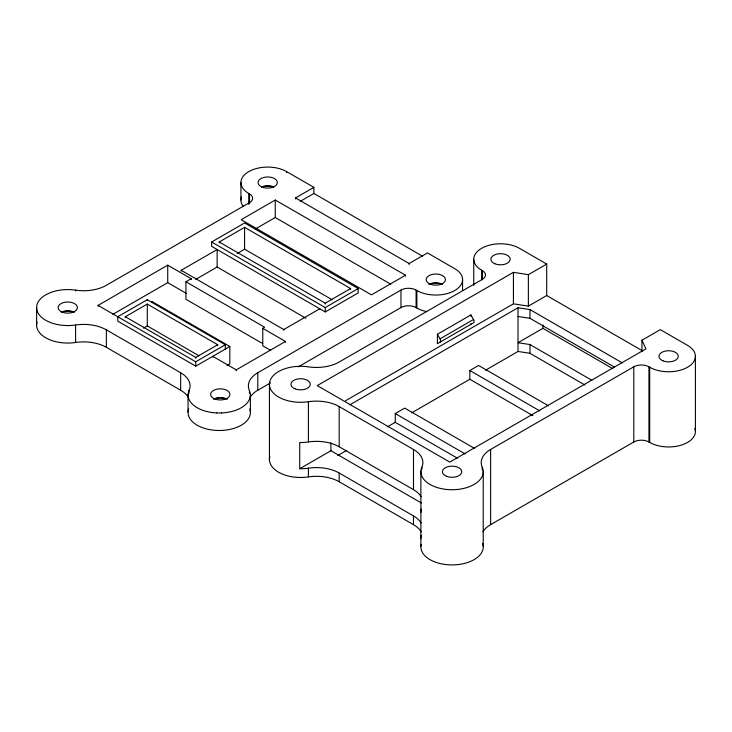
<?xml version="1.0" encoding="UTF-8"?>
<svg xmlns="http://www.w3.org/2000/svg" width="732" height="732" viewBox="0 0 732 732"><rect width="100%" height="100%" fill="white"/><g stroke="black" fill="none" stroke-linecap="round" stroke-linejoin="round"><path stroke-width="1.1" d="M420.891 546.42L420.891 471.216M36.6 325.063L36.692 306.196A31.165 17.998 0 0 1 46.875 294.227L50.627 292.544A31.165 17.998 0 0 1 75.588 290.156A32.107 18.538 0 0 0 106.341 285.297L249.511 202.645A10.705 6.185 0 0 0 249.511 193.907L248.761 193.468A26.773 15.454 0 0 1 248.761 171.608A26.773 15.454 0 0 1 286.615 171.608L313.882 187.346L313.882 193.468L422.529 256.191M405.501 275.223L275.259 200.019L241.185 219.701L371.453 294.877L405.501 275.223L405.501 276.092M98.07 306.25L98.07 305.381L167.729 265.167L191.208 278.718L191.208 279.587M211.649 241.99L244.589 222.976L358.177 288.554L358.177 292.928L325.237 311.942L211.649 246.364L211.649 241.99L325.237 307.568L358.177 288.554M219.225 242.914L219.225 241.99L244.589 227.35L350.61 288.554L350.61 289.469M295.536 198.985L295.536 197.933L313.882 187.346M300.358 201.273L313.882 193.468M181.17 271.169L181.17 270.3L217.139 249.539L217.139 267.024L305.939 318.283M255.788 228.75L275.259 217.514L390.705 284.162M112.884 314.321L167.729 282.653L186.312 293.386M225.282 349.1L225.282 344.735L147.288 299.699L117.751 316.755L117.751 321.128L195.746 366.156L229.83 346.483L229.83 363.969L226.984 365.607M125.328 317.67L125.328 316.755L147.288 304.073L217.706 344.735L217.706 345.65M262.687 343.592L185.91 299.269L185.91 281.774L191.208 278.718M237.205 253.473L244.589 249.209L331.953 299.644M195.801 279.34L217.139 267.024M143.472 328.137L147.288 325.932L199.122 355.862M125.328 316.755L195.746 357.408L217.706 344.735M98.07 305.381L195.746 361.782L225.282 344.735M270.666 350.39L262.77 345.824L262.77 328.339L264.655 327.241L185.91 281.774M219.225 241.99L325.237 303.204L350.61 288.554M181.17 270.3L283.778 329.537L319.747 308.776L319.747 309.645M295.536 197.933L409.124 263.511L427.47 252.924L454.737 268.671A26.773 15.454 0 0 1 454.709 290.531A26.773 15.454 0 0 1 416.847 290.512L416.105 290.082A10.705 6.185 0 0 0 400.962 290.082L257.792 372.744A32.107 18.538 0 0 0 249.411 390.504A31.165 17.998 0 0 1 245.257 404.915L242.347 407.084A31.165 17.998 0 0 1 221.604 412.949M212.792 357.189L212.792 356.319L236.262 369.87L285.48 341.451L285.48 342.32M250.143 397.293A32.126 18.547 0 0 1 257.792 390.229L270.63 382.818M298.272 366.86L400.962 307.568A10.705 6.185 0 0 1 416.105 307.568L416.847 307.998A26.773 15.454 0 0 0 426.811 311.64M345.504 400.779L513.434 303.817L528.367 306.132L546.712 295.536L546.712 264.06L528.367 274.656L513.434 272.341L317.267 385.599L449.787 462.102L645.953 348.853L641.955 340.234L660.301 329.638L687.568 345.385A26.773 15.454 0 0 1 687.549 367.244A26.773 15.454 0 0 1 649.687 367.226L648.936 366.796A10.705 6.185 0 0 0 633.793 366.796L490.623 449.457A32.126 18.547 0 0 0 482.242 467.217L482.242 470.036M437.397 334.268L470.896 314.934L473.531 319.491A2.882 1.665 60 0 1 473.531 322.821L437.397 343.683L437.397 334.268L440.033 338.834A2.882 1.665 60 0 1 440.033 342.155M440.033 338.834L473.531 319.491M349.713 404.906L518.027 307.733L529.968 309.581L622.237 362.852M421.138 496.735A32.126 18.547 0 0 0 413.488 489.681L339.181 446.776A32.126 18.547 0 0 0 308.419 441.936A31.174 17.998 0 0 1 299.736 442.503L299.736 468.736L330.901 450.738L421.522 503.058M457.317 458.15L395.262 422.327L395.262 413.58L404.732 408.117L474.665 448.496M532.896 415.657L469.853 379.258L469.853 370.52L478.591 365.469L548.524 405.848M612.867 368.708L542.924 328.329L518.027 342.704L529.968 344.552L591.813 380.256M337.827 455.478L346.739 450.336M387.347 426.893L395.262 422.327M411.64 412.866L469.853 379.258M485.49 370.236L518.027 351.452L529.968 353.3L584.941 385.032M482.974 531.716A32.126 18.547 0 0 1 490.623 524.652L633.793 442A10.705 6.185 0 0 1 648.936 442L649.687 442.43A26.773 15.454 0 0 0 681.346 445.102A26.773 15.454 0 0 0 694.833 428.348M221.604 412.958L216.846 412.958M518.027 316.471L529.968 318.319L614.386 367.061M546.712 264.06L519.455 248.322A26.773 15.454 0 0 0 481.592 248.322A26.773 15.454 0 0 0 481.592 270.181L481.592 279.578M546.712 295.536L642.522 350.848M481.592 270.181L482.351 270.62L482.351 279.734M469.853 370.52L539.786 410.89M262.77 328.339L285.48 341.451M395.262 413.58L465.204 453.959M269.431 459.486L269.431 384.291A31.174 17.998 0 0 0 308.419 401.712A32.126 18.547 0 0 1 339.181 406.553L413.488 449.457A32.126 18.547 0 0 1 421.87 467.217L421.87 469.734M229.83 346.483L151.826 301.447L151.826 302.316M36.6 307.568L36.692 308.941A31.165 17.998 0 0 0 46.875 320.927L50.627 322.602A31.165 17.998 0 0 0 75.588 324.999A32.107 18.538 0 0 1 106.341 329.839L180.658 372.744A32.107 18.538 0 0 1 189.03 390.504A31.165 17.998 0 0 0 193.202 404.915L196.103 407.084A31.165 17.998 0 0 0 216.855 412.949M299.736 468.736A31.174 17.998 0 0 0 308.419 468.169A32.126 18.547 0 0 1 339.181 473.009L413.488 515.914A32.126 18.547 0 0 1 421.138 522.968M37.039 322.053A31.174 17.998 0 0 0 75.588 342.485A32.126 18.547 0 0 1 106.35 347.325L180.658 390.229A32.126 18.547 0 0 1 188.307 397.293M269.87 456.475A31.174 17.998 0 0 0 308.419 476.907A32.126 18.547 0 0 1 339.181 481.748L413.488 524.652A32.126 18.547 0 0 1 421.138 531.716M695.4 356.319L695.4 431.514M649.687 367.226L649.687 442.43M648.936 366.796L648.936 442M641.955 340.234L641.955 351.635M633.793 366.796L633.793 442M542.924 324.907L542.924 328.329M529.968 309.581L529.968 318.319M529.968 344.552L529.968 353.3M528.367 274.656L528.367 306.132M518.027 307.733L518.027 351.452M513.434 272.341L513.434 303.817M490.623 449.457L490.623 524.652M483.221 471.216L483.221 546.42M473.75 259.247L473.75 285.453M470.896 314.934L470.896 316.105M470.896 323.754L470.896 324.34M462.569 279.606L462.569 290.531M416.847 290.512L416.847 307.998M416.105 290.082L416.105 307.568M413.488 449.457L413.488 489.681M413.488 515.914L413.488 524.652M409.124 263.511L409.124 264.563M400.962 290.082L400.962 307.568M339.181 406.553L339.181 446.776M339.181 473.009L339.181 481.748M330.901 442.759L330.901 450.738M325.237 303.204L325.237 304.119M325.237 307.568L325.237 311.942M308.419 401.712L308.419 441.936M308.419 468.169L308.419 476.907M286.615 171.608L286.615 172.697M283.778 329.537L283.778 330.407M275.259 200.019L275.259 217.514M257.792 372.744L257.792 390.229M250.39 394.502L250.39 411.988M249.511 193.907L249.511 203.743M249.411 390.504L249.411 393.221M248.761 193.468L248.761 204.393M244.589 227.35L244.589 249.209M240.92 182.533L240.92 200.019M236.262 369.87L236.262 370.74M195.746 357.408L195.746 358.332M195.746 361.782L195.746 366.156M189.039 390.504L189.039 393.221M188.06 394.502L188.06 411.988M180.658 372.744L180.658 390.229M167.729 265.167L167.729 282.653M147.288 299.699L147.288 300.523M147.288 304.073L147.288 325.932M106.35 329.839L106.35 347.325M75.588 290.147L75.588 290.943M75.588 324.999L75.588 342.485M62.092 311.878A16.278 9.397 0 0 1 73.465 311.878M61.268 312.207A9.635 5.563 0 0 1 74.28 312.207M262.001 186.843A16.278 9.397 0 0 1 273.375 186.843M261.516 187.008A9.635 5.563 0 0 1 273.86 187.008M431.212 283.687A16.278 9.397 0 0 1 441.488 283.906M428.979 284.4A9.635 5.563 0 0 1 442.457 284.318M243.115 206.159A26.773 15.454 0 0 1 241.487 196.853M214.604 398.702A16.278 9.397 0 0 1 225.978 398.702M213.479 399.205A9.635 5.563 0 0 1 227.259 399.288M249.795 408.959A31.174 17.998 0 0 1 219.225 430.498A31.174 17.998 0 0 1 188.655 408.959M420.891 538.679A31.174 17.998 0 0 1 421.303 535.22M420.891 512.455A31.174 17.998 0 0 1 421.303 508.987M482.242 467.217A31.174 17.998 0 0 1 452.056 489.726A31.174 17.998 0 0 1 421.87 467.217M482.626 543.382A31.174 17.998 0 0 1 452.934 564.912A31.174 17.998 0 0 1 421.193 544.379M269.431 384.291A31.174 17.998 0 0 1 308.419 366.86A32.126 18.547 0 0 0 339.181 362.02L482.351 279.359A10.705 6.185 0 0 0 482.351 270.62M62.952 312.39A9.635 5.563 0 0 0 77.418 307.568A9.635 5.563 0 0 0 62.961 302.755A9.635 5.563 0 0 0 62.952 312.39M262.87 187.355A9.635 5.563 0 0 0 277.327 182.533A9.635 5.563 0 0 0 262.87 177.72A9.635 5.563 0 0 0 262.87 187.355M430.974 284.409A9.635 5.563 0 0 0 445.431 279.587A9.635 5.563 0 0 0 430.974 274.775A9.635 5.563 0 0 0 430.974 284.409M215.473 399.215A9.635 5.563 0 0 0 229.93 394.392A9.635 5.563 0 0 0 215.473 389.57A9.635 5.563 0 0 0 215.473 399.215M446.401 476.23A9.635 5.563 0 0 0 461.645 472.296A9.635 5.563 0 0 0 448.13 466.641A9.635 5.563 0 0 0 446.401 476.23M294.95 388.793A9.635 5.563 0 0 0 310.194 384.858A9.635 5.563 0 0 0 296.68 379.203A9.635 5.563 0 0 0 294.95 388.793M662.972 360.812A9.635 5.563 0 0 0 678.216 356.877A9.635 5.563 0 0 0 664.693 351.223A9.635 5.563 0 0 0 662.972 360.812M494.869 263.758A9.635 5.563 0 0 0 510.103 259.823A9.635 5.563 0 0 0 496.589 254.169A9.635 5.563 0 0 0 494.869 263.758"/></g></svg>
